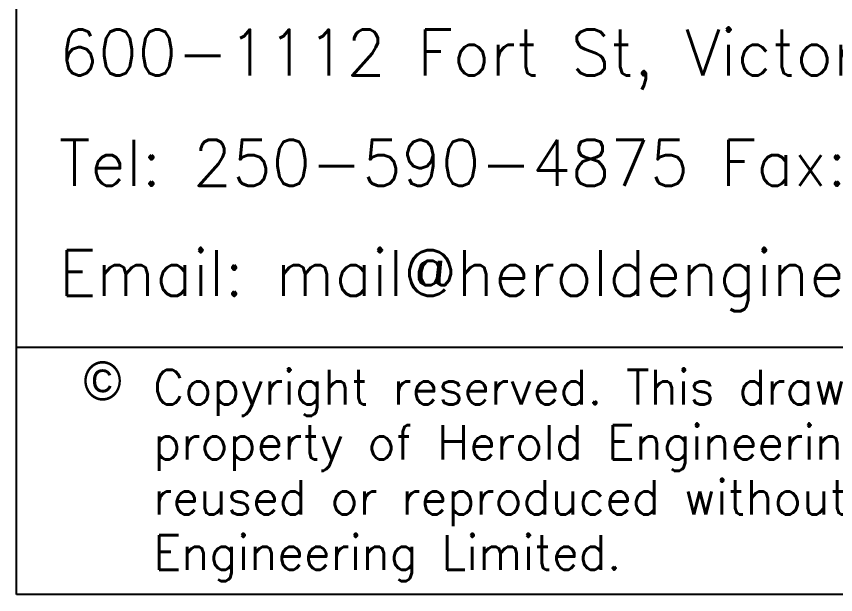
# Model space of a CAD drawing. Extents: x 0 to 3, y 0 to 1.88.
# Drawn here: x 0 to 1.393, y 0 to 0.984 of the extents above; entities that cross this region are included whole.
import ezdxf

# ---------------------------------------------------------------- set-up
doc = ezdxf.new("R2010")
doc.units = 0
doc.header["$LTSCALE"] = 10
doc.header["$MEASUREMENT"] = 0
doc.layers.add('BDR-18', color=1, linetype='Continuous')
doc.layers.add('BDR-25', color=4, linetype='Continuous')
doc.styles.add('HEL-Logo2', font='romans.shx')

# ---------------------------------------------------------------- blocks, each defined once
blk = doc.blocks.new('copyright')
at = {"layer": 'BDR-25', "insert": (0.1141, -0.041), "char_height": 0.058594, "width": 0.044643, "attachment_point": 1, "style": 'HEL-Logo2'}
blk.add_mtext('{\\fBankGothic Lt BT|b0|i0|c0|p34;\\H1.125x;©} ', dxfattribs=at)

msp = doc.modelspace()

# ---------------------------------------------------------------- linework, layer by layer
at = {"layer": 'BDR-18', "ltscale": 8}
msp.add_line((0, 0.421), (3, 0.421), dxfattribs=at)
at = {"layer": 'Defpoints'}
msp.add_lwpolyline([(0, 0), (0, 1.875), (3, 1.875), (3, 0)], close=True, dxfattribs=at)

# ---------------------------------------------------------------- block references
msp.add_blockref('copyright', (0, 0.4376))

# ---------------------------------------------------------------- texts
at = {"layer": 'BDR-25', "style": 'HEL-Logo2'}
for s, insert, char_height, width, attachment_point, line_spacing_factor in [('600-1112 Fort St, Victoria, BC V8V 4T6 \\PTel: 250-590-4875 Fax: 250-590-4392\\PEmail: mail@heroldengineering.com', (0.0722, 0.7218), 0.078125, 2.813008, 4, 1.44), ('Copyright reserved. This drawing remains the exclusive  property of Herold Engineering Limited and may not be  reused or reproduced without written consent of Herold  Engineering Limited.', (0.2326, 0.3823), 0.0585938, 2.661134, 1, 0.96)]:
    msp.add_mtext(s, dxfattribs=dict(at, insert=insert, char_height=char_height, width=width, attachment_point=attachment_point, line_spacing_factor=line_spacing_factor))

doc.saveas('drawing.dxf')
